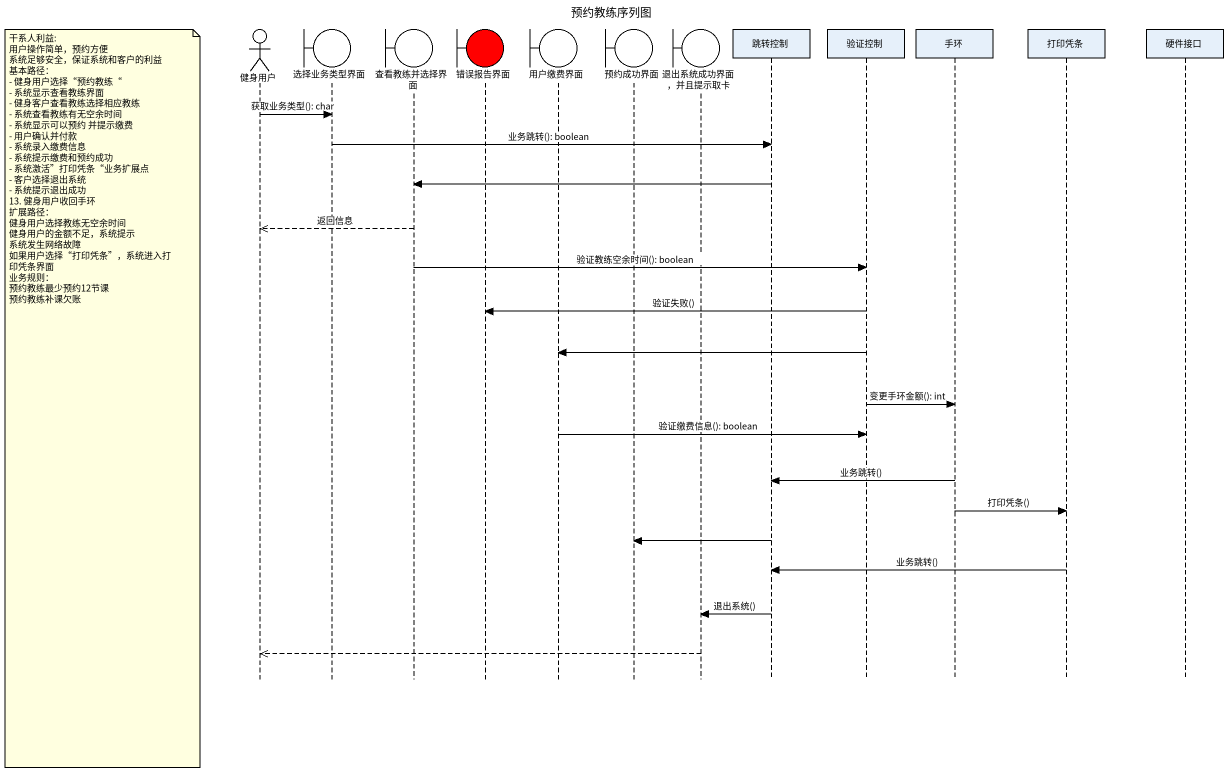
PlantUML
@startuml
title 预约教练序列图
hide footbox
actor 健身用户
boundary 选择业务类型界面
boundary 查看教练并选择界面
boundary 错误报告界面 #FF0000
boundary 用户缴费界面
boundary 预约成功界面
boundary "退出系统成功界面，并且提示取卡" as 退出系统成功界面_并且提示取卡
participant 跳转控制
participant 验证控制
participant 手环
participant 打印凭条
participant 硬件接口

健身用户 -> 选择业务类型界面 : 获取业务类型(): char
选择业务类型界面 -> 跳转控制 : 业务跳转(): boolean
跳转控制 -> 查看教练并选择界面
查看教练并选择界面 -->> 健身用户 : 返回信息
查看教练并选择界面 -> 验证控制 : 验证教练空余时间(): boolean
验证控制 -> 错误报告界面 : 验证失败()
验证控制 -> 用户缴费界面
note left of 健身用户
  干系人利益:
  用户操作简单，预约方便
  系统足够安全，保证系统和客户的利益
  基本路径：
  - 健身用户选择“预约教练“
  - 系统显示查看教练界面
  - 健身客户查看教练选择相应教练
  - 系统查看教练有无空余时间
  - 系统显示可以预约 并提示缴费
  - 用户确认并付款
  - 系统录入缴费信息
  - 系统提示缴费和预约成功
  - 系统激活”打印凭条“业务扩展点
  - 客户选择退出系统
  - 系统提示退出成功
  13. 健身用户收回手环
  扩展路径：
  健身用户选择教练无空余时间
  健身用户的金额不足，系统提示
  系统发生网络故障
  如果用户选择“打印凭条”，系统进入打印凭条界面
  业务规则：
  预约教练最少预约12节课
  预约教练补课欠账
end note
验证控制 -> 手环 : 变更手环金额(): int
用户缴费界面 -> 验证控制 : 验证缴费信息(): boolean
手环 -> 跳转控制 : 业务跳转()
手环 -> 打印凭条 : 打印凭条()
跳转控制 -> 预约成功界面
打印凭条 -> 跳转控制 : 业务跳转()
跳转控制 -> 退出系统成功界面_并且提示取卡 : 退出系统()
退出系统成功界面_并且提示取卡 -->> 健身用户
@enduml
